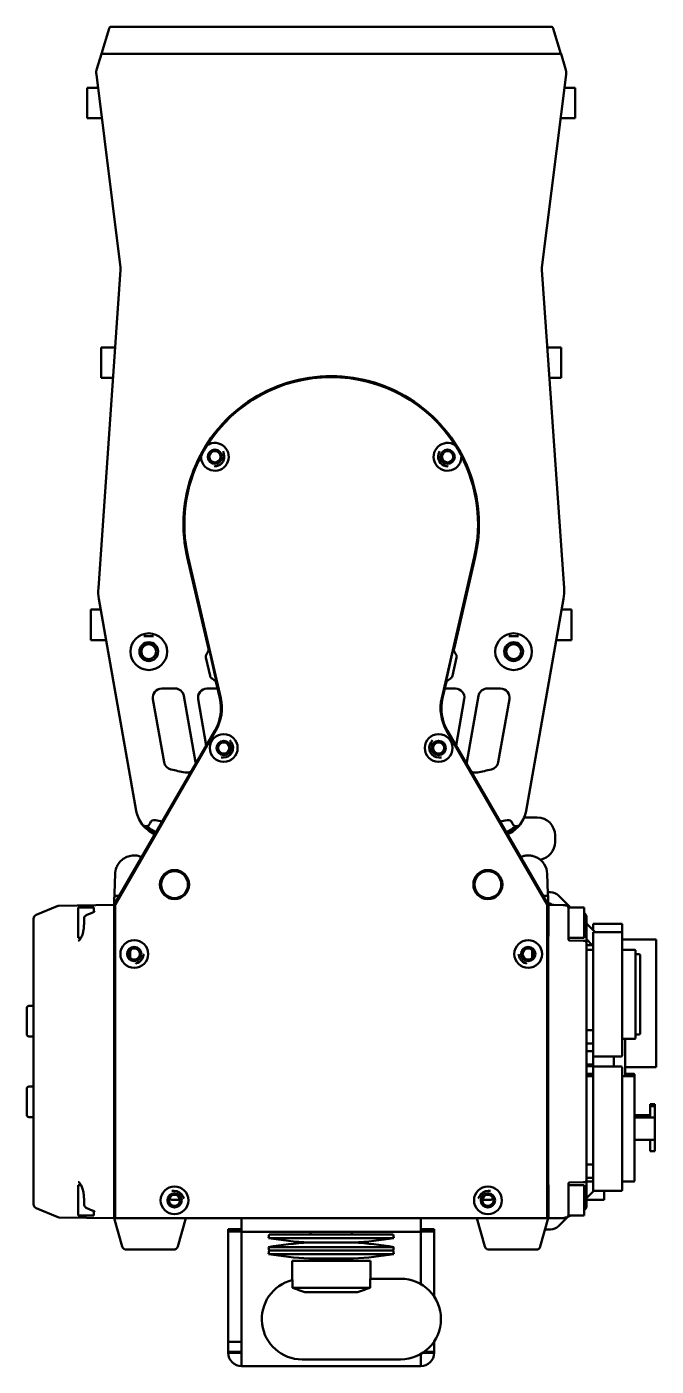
# Model space of a CAD drawing. Header units: millimetres. Extents: x 100 to 5488, y 100 to 4218.
# Drawn here: x 3175.7 to 3316.3, y 2057.7 to 2356.7 of the extents above; entities that cross this region are included whole.
import ezdxf

# ---------------------------------------------------------------- set-up
doc = ezdxf.new("R2010")
doc.units = ezdxf.units.MM
doc.header["$LTSCALE"] = 20
doc.layers.add('Visible (ANSI)', color=7, linetype='Continuous', lineweight=50)

msp = doc.modelspace()

# ---------------------------------------------------------------- linework, layer by layer
at = {"layer": 'Visible (ANSI)'}
for p, q in [((3192.419, 2350.741), (3194.113, 2356.384)), ((3192.423, 2350.741), (3194.113, 2356.384)), ((3194.592, 2356.741), (3194.591, 2356.741)), ((3194.592, 2356.741), (3194.591, 2356.741)), ((3194.592, 2356.741), (3194.593, 2356.741)), ((3194.595, 2356.741), (3194.595, 2356.741)), ((3194.601, 2356.741), (3194.595, 2356.741)), ((3194.599, 2356.741), (3194.604, 2356.741)), ((3194.604, 2356.741), (3194.607, 2356.741)), ((3194.613, 2356.741), (3194.607, 2356.741)), ((3195.127, 2356.741), (3292.312, 2356.741)), ((3292.832, 2356.741), (3292.826, 2356.741)), ((3292.832, 2356.741), (3292.835, 2356.741)), ((3292.835, 2356.741), (3292.84, 2356.741)), ((3292.844, 2356.741), (3292.838, 2356.741)), ((3292.844, 2356.741), (3292.845, 2356.741)), ((3292.845, 2356.741), (3292.847, 2356.741)), ((3292.847, 2356.741), (3292.847, 2356.741)), ((3293.326, 2356.384), (3295.019, 2350.741)), ((3295.016, 2350.741), (3293.326, 2356.384)), ((3192.383, 2350.741), (3191.368, 2347.357)), ((3192.775, 2350.741), (3192.383, 2350.741)), ((3193.819, 2350.741), (3192.775, 2350.741)), ((3293.62, 2350.741), (3193.819, 2350.741)), ((3293.614, 2350.741), (3193.825, 2350.741)), ((3294.664, 2350.741), (3293.62, 2350.741)), ((3294.664, 2350.741), (3295.056, 2350.741)), ((3296.071, 2347.357), (3295.056, 2350.741)), ((3191.263, 2346.108), (3196.649, 2303.026)), ((3290.79, 2303.026), (3296.176, 2346.108)), ((3189.219, 2336.341), (3189.219, 2343.141)), ((3189.219, 2343.141), (3191.634, 2343.141)), ((3298.219, 2343.141), (3295.805, 2343.141)), ((3298.219, 2343.141), (3298.219, 2336.341)), ((3189.219, 2336.341), (3192.484, 2336.341)), ((3298.219, 2336.341), (3294.955, 2336.341)), ((3196.664, 2302.452), (3191.709, 2231.439)), ((3295.73, 2231.439), (3290.775, 2302.452)), ((3192.319, 2278.341), (3192.319, 2285.141)), ((3192.319, 2285.141), (3195.456, 2285.141)), ((3295.119, 2285.141), (3291.983, 2285.141)), ((3295.119, 2285.141), (3295.119, 2278.341)), ((3192.319, 2278.341), (3194.982, 2278.341)), ((3295.119, 2278.341), (3292.457, 2278.341)), ((3211.569, 2238.318), (3216.281, 2217.908)), ((3219.032, 2206.862), (3211.76, 2238.362)), ((3275.679, 2238.362), (3268.406, 2206.862)), ((3271.158, 2217.908), (3275.87, 2238.318)), ((3191.837, 2228.998), (3200.17, 2181.74)), ((3287.269, 2181.741), (3295.602, 2228.998)), ((3190.019, 2219.841), (3190.019, 2226.641)), ((3190.019, 2226.641), (3192.253, 2226.641)), ((3297.419, 2226.641), (3295.186, 2226.641)), ((3297.419, 2226.641), (3297.419, 2219.841)), ((3190.019, 2219.841), (3193.452, 2219.841)), ((3204.037, 2220.679), (3201.902, 2220.679)), ((3285.537, 2220.679), (3283.402, 2220.679)), ((3297.419, 2219.841), (3293.987, 2219.841)), ((3215.718, 2215.901), (3216.655, 2211.843)), ((3216.154, 2217.153), (3215.844, 2216.656)), ((3217.906, 2211.433), (3216.663, 2216.819)), ((3270.776, 2216.819), (3269.533, 2211.433)), ((3270.784, 2211.843), (3271.721, 2215.901)), ((3271.595, 2216.656), (3271.284, 2217.153)), ((3217.099, 2211.22), (3217.596, 2210.91)), ((3218.04, 2210.287), (3218.834, 2206.847)), ((3268.605, 2206.847), (3269.399, 2210.287)), ((3269.843, 2210.91), (3270.34, 2211.22)), ((3205.868, 2209.013), (3208.857, 2209.013)), ((3213.433, 2192.576), (3210.826, 2207.36)), ((3215.965, 2209.013), (3218.334, 2209.013)), ((3269.105, 2209.013), (3271.474, 2209.013)), ((3276.613, 2207.36), (3274.006, 2192.576)), ((3278.582, 2209.013), (3281.571, 2209.013)), ((3203.898, 2206.665), (3206.389, 2192.539)), ((3213.995, 2206.665), (3215.827, 2196.277)), ((3271.612, 2196.277), (3273.444, 2206.665)), ((3281.05, 2192.539), (3283.541, 2206.665)), ((3217.741, 2199.579), (3195.25, 2160.786)), ((3195.51, 2160.81), (3217.945, 2199.607)), ((3269.493, 2199.607), (3291.929, 2160.81)), ((3292.189, 2160.786), (3269.698, 2199.579)), ((3286.719, 2179.941), (3286.719, 2179.994)), ((3286.829, 2180.241), (3289.719, 2180.241)), ((3287.269, 2181.741), (3287.269, 2181.74)), ((3203.267, 2178.954), (3203.273, 2178.969)), ((3284.166, 2178.969), (3284.172, 2178.953)), ((3293.719, 2176.241), (3293.719, 2174.741)), ((3195.46, 2167.639), (3195.306, 2163.223)), ((3292.133, 2163.223), (3291.979, 2167.639)), ((3195.272, 2162.258), (3195.219, 2160.741)), ((3195.772, 2162.741), (3195.772, 2162.741)), ((3291.667, 2162.741), (3291.667, 2162.741)), ((3292.122, 2163.525), (3292.719, 2163.525)), ((3292.219, 2160.741), (3292.166, 2162.258)), ((3294.487, 2162.793), (3297.086, 2160.194)), ((3182.519, 2160.449), (3177.835, 2158.497)), ((3195.219, 2160.741), (3182.886, 2160.525)), ((3187.219, 2153.341), (3187.219, 2160.141)), ((3187.219, 2160.141), (3190.719, 2160.141)), ((3190.35, 2158.962), (3189.167, 2158.502)), ((3190.719, 2160.141), (3190.719, 2159.125)), ((3190.719, 2159.116), (3190.719, 2159.116)), ((3195.214, 2160.688), (3195.214, 2153.751)), ((3195.219, 2160.731), (3195.219, 2160.741)), ((3195.227, 2160.741), (3195.219, 2160.741)), ((3195.438, 2091.159), (3195.438, 2160.628)), ((3195.465, 2160.729), (3195.494, 2160.78)), ((3195.469, 2091.041), (3195.469, 2160.66)), ((3291.945, 2160.78), (3291.974, 2160.729)), ((3291.969, 2160.66), (3291.969, 2091.041)), ((3292.001, 2160.628), (3292.001, 2091.159)), ((3292.21, 2161.025), (3292.719, 2161.025)), ((3292.219, 2160.741), (3292.212, 2160.741)), ((3292.219, 2160.731), (3292.219, 2160.741)), ((3292.219, 2160.741), (3293.446, 2160.719)), ((3292.225, 2153.751), (3292.225, 2160.688)), ((3292.719, 2161.025), (3293.018, 2160.727)), ((3295.512, 2160.683), (3293.446, 2160.719)), ((3296.405, 2160.466), (3296.22, 2160.54)), ((3296.405, 2160.466), (3296.405, 2160.466)), ((3296.409, 2160.465), (3296.414, 2160.463)), ((3296.491, 2160.432), (3296.556, 2160.406)), ((3296.633, 2160.375), (3296.722, 2160.34)), ((3296.719, 2160.002), (3296.719, 2160.141)), ((3300.219, 2160.141), (3296.719, 2160.141)), ((3296.719, 2159.58), (3296.719, 2160.002)), ((3296.719, 2159.58), (3296.719, 2152.937)), ((3297.219, 2160.141), (3297.093, 2160.191)), ((3300.219, 2160.141), (3300.219, 2153.341)), ((3177.219, 2093.907), (3177.219, 2157.574)), ((3177.835, 2158.497), (3177.835, 2158.497)), ((3188.518, 2157.574), (3188.518, 2156.741)), ((3300.719, 2158.064), (3300.719, 2156.741)), ((3300.719, 2152.18), (3300.719, 2156.741)), ((3300.719, 2156.561), (3302.689, 2154.591)), ((3302.219, 2156.491), (3308.719, 2156.491)), ((3302.219, 2155.061), (3302.219, 2156.491)), ((3308.719, 2156.491), (3308.719, 2154.391)), ((3187.219, 2153.341), (3187.848, 2153.341)), ((3195.214, 2153.751), (3195.223, 2153.734)), ((3195.219, 2098.241), (3195.219, 2153.741)), ((3195.223, 2098.248), (3195.223, 2153.734)), ((3292.225, 2153.751), (3292.216, 2153.734)), ((3292.216, 2153.734), (3292.216, 2098.248)), ((3292.219, 2098.241), (3292.219, 2153.741)), ((3300.219, 2153.341), (3296.719, 2153.341)), ((3300.719, 2153.025), (3302.004, 2151.741)), ((3302.219, 2154.591), (3308.519, 2154.591)), ((3302.219, 2151.591), (3302.219, 2154.591)), ((3308.719, 2154.391), (3308.719, 2151.591)), ((3316.319, 2152.991), (3308.719, 2152.991)), ((3316.319, 2152.991), (3316.319, 2124.491)), ((3198.807, 2148.887), (3198.807, 2150.154)), ((3288.632, 2150.154), (3288.632, 2148.887)), ((3292.219, 2150.691), (3292.216, 2150.691)), ((3300.019, 2152.683), (3296.916, 2152.737)), ((3300.019, 2152.683), (3300.019, 2152.683)), ((3301.004, 2152.741), (3300.719, 2152.741)), ((3300.719, 2152.18), (3300.719, 2099.302)), ((3302.219, 2151.741), (3300.719, 2151.741)), ((3302.219, 2150.691), (3300.719, 2150.691)), ((3302.219, 2129.891), (3302.219, 2151.591)), ((3308.719, 2151.591), (3308.719, 2129.891)), ((3308.719, 2150.691), (3311.519, 2150.691)), ((3311.719, 2130.991), (3311.719, 2150.491)), ((3311.719, 2149.691), (3312.419, 2149.691)), ((3312.719, 2149.391), (3312.719, 2132.091)), ((3176.202, 2138.153), (3177.219, 2138.188)), ((3175.719, 2131.828), (3175.719, 2137.653)), ((3292.216, 2134.845), (3292.219, 2134.845)), ((3302.219, 2132.741), (3300.719, 2132.741)), ((3176.202, 2131.329), (3177.219, 2131.293)), ((3302.219, 2129.741), (3300.719, 2129.741)), ((3302.219, 2126.891), (3302.219, 2129.891)), ((3308.719, 2130.791), (3311.519, 2130.791)), ((3308.719, 2129.891), (3308.719, 2127.091)), ((3309.362, 2130.791), (3309.362, 2122.491)), ((3311.719, 2131.791), (3312.419, 2131.791)), ((3292.216, 2127.636), (3292.219, 2127.636)), ((3292.216, 2126.715), (3292.219, 2126.715)), ((3302.219, 2128.041), (3300.719, 2128.041)), ((3308.519, 2126.891), (3302.219, 2126.891)), ((3302.219, 2126.891), (3302.219, 2124.991)), ((3306.862, 2126.891), (3306.862, 2124.641)), ((3292.219, 2124.741), (3292.216, 2124.741)), ((3292.216, 2123.845), (3292.219, 2123.845)), ((3302.219, 2125.041), (3300.719, 2125.041)), ((3302.219, 2124.741), (3300.719, 2124.741)), ((3302.219, 2124.641), (3302.219, 2124.991)), ((3302.219, 2121.641), (3302.219, 2124.641)), ((3302.219, 2124.641), (3308.489, 2124.641)), ((3308.689, 2124.441), (3308.689, 2121.641)), ((3316.319, 2124.491), (3309.362, 2124.491)), ((3176.202, 2120.153), (3177.219, 2120.188)), ((3292.216, 2122.491), (3292.219, 2122.491)), ((3300.719, 2122.991), (3302.219, 2122.991)), ((3300.719, 2122.491), (3302.219, 2122.491)), ((3302.219, 2121.641), (3302.219, 2099.841)), ((3308.689, 2122.491), (3311.289, 2122.491)), ((3308.689, 2121.641), (3308.689, 2099.841)), ((3309.362, 2122.991), (3311.289, 2122.991)), ((3311.489, 2122.791), (3311.489, 2122.291)), ((3311.489, 2122.291), (3311.489, 2099.191)), ((3175.719, 2113.828), (3175.719, 2119.653)), ((3314.989, 2115.741), (3314.989, 2116.241)), ((3314.989, 2116.241), (3315.989, 2116.241)), ((3314.989, 2113.741), (3314.989, 2115.741)), ((3314.989, 2115.741), (3315.989, 2115.741)), ((3315.989, 2116.241), (3315.989, 2115.741)), ((3315.989, 2115.741), (3315.989, 2113.741)), ((3176.202, 2113.329), (3177.219, 2113.293)), ((3314.989, 2113.741), (3311.489, 2113.741)), ((3314.989, 2113.241), (3311.489, 2113.241)), ((3314.989, 2113.241), (3314.989, 2113.741)), ((3314.989, 2113.241), (3315.989, 2113.241)), ((3315.989, 2113.241), (3315.989, 2113.741)), ((3315.989, 2113.241), (3315.989, 2108.241)), ((3314.989, 2108.241), (3311.489, 2108.241)), ((3315.989, 2108.241), (3314.989, 2108.241)), ((3314.989, 2107.741), (3314.989, 2108.241)), ((3315.989, 2107.741), (3315.989, 2108.241)), ((3314.989, 2105.741), (3314.989, 2107.741)), ((3315.989, 2105.741), (3314.989, 2105.741)), ((3315.989, 2107.741), (3315.989, 2105.741)), ((3292.216, 2104.845), (3292.219, 2104.845)), ((3302.219, 2102.741), (3300.719, 2102.741)), ((3302.219, 2099.741), (3300.719, 2099.741)), ((3300.719, 2094.741), (3300.719, 2099.302)), ((3302.219, 2096.841), (3302.219, 2099.841)), ((3308.689, 2099.841), (3308.689, 2097.041)), ((3187.219, 2091.341), (3187.219, 2098.141)), ((3187.219, 2098.141), (3187.848, 2098.141)), ((3195.214, 2098.23), (3195.223, 2098.248)), ((3195.214, 2098.23), (3195.214, 2090.935)), ((3292.225, 2098.23), (3292.216, 2098.248)), ((3292.225, 2090.935), (3292.225, 2098.23)), ((3296.719, 2098.544), (3296.719, 2091.902)), ((3300.219, 2098.141), (3296.719, 2098.141)), ((3296.916, 2098.744), (3300.019, 2098.798)), ((3300.219, 2098.141), (3300.219, 2091.341)), ((3300.228, 2098.802), (3300.228, 2098.802)), ((3300.611, 2098.991), (3300.611, 2098.991)), ((3300.719, 2098.991), (3302.219, 2098.991)), ((3300.969, 2098.991), (3300.719, 2098.741)), ((3302.355, 2096.841), (3300.719, 2095.205)), ((3308.489, 2096.841), (3302.219, 2096.841)), ((3304.719, 2096.841), (3304.719, 2094.841)), ((3308.689, 2098.991), (3311.289, 2098.991)), ((3188.518, 2094.741), (3188.518, 2093.907)), ((3209.966, 2094.828), (3208.307, 2094.828)), ((3279.132, 2094.828), (3277.473, 2094.828)), ((3304.719, 2094.841), (3300.719, 2094.841)), ((3300.719, 2094.741), (3300.719, 2093.418)), ((3177.835, 2092.984), (3182.519, 2091.033)), ((3182.886, 2090.956), (3195.219, 2090.741)), ((3187.219, 2091.341), (3190.719, 2091.341)), ((3189.167, 2092.98), (3190.35, 2092.519)), ((3190.719, 2092.357), (3190.719, 2091.341)), ((3190.837, 2092.293), (3190.837, 2092.293)), ((3195.219, 2090.812), (3195.219, 2090.89)), ((3195.219, 2090.741), (3195.219, 2090.812)), ((3195.219, 2090.741), (3195.369, 2090.741)), ((3197.012, 2084.466), (3195.219, 2090.741)), ((3195.414, 2090.735), (3203.709, 2090.735)), ((3291.669, 2090.741), (3195.769, 2090.741)), ((3203.709, 2090.735), (3203.719, 2090.741)), ((3209.427, 2084.466), (3211.219, 2090.741)), ((3223.719, 2087.741), (3223.719, 2090.741)), ((3263.719, 2090.741), (3263.719, 2087.741)), ((3278.012, 2084.466), (3276.219, 2090.741)), ((3283.73, 2090.735), (3283.719, 2090.741)), ((3283.73, 2090.735), (3292.025, 2090.735)), ((3290.427, 2084.466), (3292.219, 2090.741)), ((3292.07, 2090.741), (3292.219, 2090.741)), ((3292.219, 2090.741), (3292.219, 2090.89)), ((3292.219, 2090.741), (3293.446, 2090.762)), ((3292.219, 2090.741), (3292.719, 2090.741)), ((3292.728, 2090.75), (3292.719, 2090.741)), ((3293.446, 2090.762), (3295.512, 2090.798)), ((3296.612, 2091.098), (3294.487, 2088.973)), ((3296.22, 2090.941), (3296.405, 2091.015)), ((3296.405, 2091.015), (3296.405, 2091.015)), ((3296.405, 2091.015), (3296.405, 2091.015)), ((3296.416, 2091.019), (3296.445, 2091.031)), ((3296.491, 2091.049), (3296.552, 2091.074)), ((3296.632, 2091.106), (3296.727, 2091.144)), ((3296.719, 2091.479), (3296.719, 2091.902)), ((3296.719, 2091.341), (3296.719, 2091.479)), ((3300.219, 2091.341), (3296.719, 2091.341)), ((3297.093, 2091.29), (3297.219, 2091.341)), ((3220.719, 2088.296), (3220.719, 2087.81)), ((3223.719, 2088.296), (3220.719, 2088.296)), ((3223.719, 2087.81), (3220.719, 2087.81)), ((3220.719, 2087.81), (3220.719, 2063.189)), ((3223.719, 2060.2), (3223.719, 2087.741)), ((3228.719, 2087.741), (3223.719, 2087.741)), ((3258.719, 2087.741), (3228.719, 2087.741)), ((3239.119, 2087.109), (3239.119, 2087.741)), ((3248.319, 2087.109), (3248.319, 2087.741)), ((3263.719, 2087.741), (3258.719, 2087.741)), ((3263.719, 2088.296), (3266.719, 2088.296)), ((3263.719, 2087.81), (3266.719, 2087.81)), ((3263.719, 2087.741), (3263.719, 2076.035)), ((3266.719, 2087.81), (3266.719, 2088.296)), ((3266.719, 2073.216), (3266.719, 2087.81)), ((3291.505, 2088.241), (3292.719, 2088.241)), ((3229.849, 2087.109), (3229.719, 2086.319)), ((3229.719, 2086.319), (3257.719, 2086.319)), ((3257.719, 2084.319), (3229.719, 2084.319)), ((3229.849, 2083.53), (3229.719, 2084.319)), ((3229.849, 2087.109), (3257.589, 2087.109)), ((3238.719, 2085.319), (3248.719, 2085.319)), ((3248.719, 2085.319), (3238.719, 2085.319)), ((3257.589, 2087.109), (3257.719, 2086.319)), ((3257.589, 2083.53), (3257.719, 2084.319)), ((3208.465, 2083.741), (3197.974, 2083.741)), ((3229.849, 2083.53), (3229.719, 2082.741)), ((3229.719, 2082.741), (3257.719, 2082.741)), ((3229.849, 2083.53), (3257.589, 2083.53)), ((3229.849, 2083.53), (3257.589, 2083.53)), ((3234.969, 2081.241), (3252.469, 2081.241)), ((3234.969, 2076.955), (3234.969, 2081.241)), ((3248.719, 2081.741), (3238.719, 2081.741)), ((3239.119, 2081.241), (3239.119, 2081.741)), ((3248.319, 2081.241), (3248.319, 2081.741)), ((3252.469, 2077.241), (3252.469, 2081.241)), ((3257.589, 2083.53), (3257.719, 2082.741)), ((3289.465, 2083.741), (3278.974, 2083.741)), ((3235.039, 2075.241), (3235.039, 2076.973)), ((3235.039, 2075.241), (3252.4, 2075.241)), ((3252.4, 2075.241), (3252.4, 2077.241)), ((3259.219, 2077.241), (3252.4, 2077.241)), ((3237.821, 2074.241), (3249.618, 2074.241)), ((3266.719, 2063.189), (3266.719, 2063.266)), ((3223.719, 2063.189), (3220.719, 2063.189)), ((3220.719, 2063.189), (3220.719, 2060.918)), ((3223.719, 2060.918), (3220.719, 2060.918)), ((3220.719, 2060.721), (3220.719, 2060.918)), ((3220.719, 2060.721), (3223.719, 2060.721)), ((3263.719, 2060.446), (3263.719, 2060.2)), ((3266.719, 2060.721), (3264.165, 2060.721)), ((3264.452, 2060.918), (3266.719, 2060.918)), ((3266.668, 2063.189), (3266.719, 2063.189)), ((3266.719, 2060.918), (3266.719, 2063.189)), ((3266.719, 2060.918), (3266.719, 2060.721)), ((3223.719, 2057.721), (3223.719, 2060.2)), ((3263.719, 2057.721), (3223.719, 2057.721)), ((3237.219, 2059.241), (3259.219, 2059.241)), ((3263.719, 2060.2), (3263.719, 2057.721))]:
    msp.add_line(p, q, dxfattribs=at)
for centre, radius in [((3217.739, 2260.741), 1.6), ((3217.739, 2260.741), 1.25), ((3269.7, 2260.741), 1.6), ((3269.7, 2260.741), 1.25), ((3202.969, 2217.241), 4.1), ((3202.969, 2217.241), 2.1), ((3202.969, 2217.241), 1.65), ((3284.469, 2217.241), 4.1), ((3284.469, 2217.241), 2.1), ((3284.469, 2217.241), 1.65), ((3219.719, 2195.741), 3.1), ((3267.719, 2195.741), 3.1), ((3219.719, 2195.741), 1.6), ((3219.719, 2195.741), 1.25), ((3267.719, 2195.741), 1.6), ((3267.719, 2195.741), 1.25), ((3208.719, 2165.241), 3.25), ((3208.719, 2165.241), 3), ((3278.719, 2165.241), 3.25), ((3278.719, 2165.241), 3), ((3199.719, 2149.741), 3.1), ((3199.719, 2149.741), 1.6), ((3199.719, 2149.741), 1.25), ((3287.719, 2149.741), 3.1), ((3287.719, 2149.741), 1.6), ((3287.719, 2149.741), 1.25), ((3208.719, 2094.741), 3.1), ((3208.719, 2094.741), 1.6), ((3278.719, 2094.741), 3.1), ((3278.719, 2094.741), 1.6), ((3208.719, 2094.741), 1.25), ((3278.719, 2094.741), 1.25)]:
    msp.add_circle(centre, radius, dxfattribs=at)
for centre, radius, start, end in [((3194.591, 2356.241), 0.5, 90, 163.30076), ((3292.847, 2356.241), 0.5, 16.69924, 90), ((3194.275, 2346.485), 3.035, 163.30076, 187.12502), ((3293.164, 2346.485), 3.035, 352.87498, 16.69924), ((3193.706, 2302.658), 2.965, 356.00825, 7.12502), ((3293.733, 2302.658), 2.965, 172.87498, 183.99175), ((3243.719, 2245.741), 33, 346.16659, 193.83341), ((3243.719, 2245.741), 32.997, 347, 193), ((3243.719, 2245.741), 32.8, 32.43021, 147.56978), ((3217.739, 2260.741), 3.1, 176.65782, 123.34311), ((3269.7, 2260.741), 3.1, 56.65683, 3.34346), ((3243.719, 2245.741), 32.8, 152.43031, 193), ((3217.739, 2260.741), 2.1, 280.81346, 19.18654), ((3225.293, 2263.37), 5.899, 193.71823, 199.18996), ((3269.7, 2260.741), 2.1, 160.81346, 259.18654), ((3262.146, 2263.37), 5.898, 340.80909, 346.28085), ((3243.719, 2245.741), 32.8, 347, 27.56982), ((3219.239, 2252.884), 5.898, 100.80909, 106.28088), ((3268.2, 2252.884), 5.899, 73.71823, 79.18996), ((3201.719, 2230.741), 10.035, 176.00825, 190), ((3285.719, 2230.741), 10.035, 350, 3.99175), ((3205.868, 2207.013), 2, 90, 190), ((3208.857, 2207.013), 2, 10, 90), ((3215.965, 2207.013), 2, 90, 190), ((3209.087, 2204.596), 10.003, 329.89537, 13), ((3209.289, 2204.613), 10, 329.95952, 13), ((3278.15, 2204.613), 10, 167, 210.04048), ((3278.352, 2204.596), 10.003, 167, 210.10463), ((3271.474, 2207.013), 2, 350, 90), ((3278.582, 2207.013), 2, 90, 170), ((3281.571, 2207.013), 2, 350, 90), ((3219.719, 2195.741), 2.1, 268.74164, 36.95056), ((3226.112, 2200.549), 5.899, 211.4815, 216.95313), ((3267.719, 2195.741), 2.1, 143.04944, 271.25836), ((3261.327, 2200.549), 5.899, 323.04701, 328.51867), ((3208.359, 2192.887), 2, 190, 257.47352), ((3211.464, 2192.229), 2, 359.18844, 10), ((3219.543, 2187.744), 5.898, 88.7375, 94.20932), ((3267.895, 2187.744), 5.899, 85.78982, 91.26158), ((3275.975, 2192.229), 2, 170, 180.81156), ((3279.08, 2192.887), 2, 282.52648, 350), ((3243.719, 2352.041), 165.035, 257.47352, 258.58892), ((3211.464, 2192.229), 2, 258.58892, 300.60229), ((3275.975, 2192.229), 2, 239.39771, 281.41108), ((3243.719, 2352.041), 165.035, 281.41108, 282.52648), ((3207.098, 2182.961), 7.035, 190, 217.65944), ((3280.341, 2182.961), 7.035, 322.3443, 350.01233), ((3286.519, 2179.941), 0.2, 295.42145, 0), ((3289.719, 2176.241), 4, 0, 90), ((3207.098, 2182.961), 7.035, 217.65944, 247.02088), ((3207.166, 2182.929), 7, 219.40944, 219.41085), ((3207.166, 2182.929), 7, 220.23673, 246.44036), ((3207.228, 2183.132), 6.699, 219.16128, 219.16162), ((3207.229, 2183.133), 7, 223.41365, 223.41417), ((3207.229, 2183.133), 7, 223.83967, 246.83335), ((3207.23, 2183.134), 6.701, 225.78837, 225.78856), ((3207.229, 2183.133), 6.7, 226.05646, 247.14564), ((3204.219, 2178.648), 1, 77.16665, 160.8394), ((3243.719, 2352.041), 176.835, 257.16665, 257.67509), ((3243.719, 2352.041), 176.835, 282.32491, 282.83335), ((3280.21, 2183.133), 6.7, 292.85436, 313.94355), ((3280.21, 2183.133), 7, 293.16665, 316.16033), ((3280.315, 2183.168), 7, 292.26959, 315.94598), ((3283.219, 2178.648), 1, 19.16056, 102.83335), ((3280.341, 2182.961), 7.035, 292.97912, 322.3443), ((3280.208, 2183.135), 6.703, 314.21143, 314.21163), ((3280.21, 2183.133), 7, 316.58582, 316.58635), ((3280.315, 2183.168), 7, 316.44096, 316.44163), ((3280.209, 2183.133), 6.701, 320.83839, 320.83873), ((3289.719, 2174.741), 4, 279.78759, 0), ((3287.731, 2167.491), 4.25, 2, 63.14463), ((3292.719, 2161.025), 2.5, 45, 90), ((3182.903, 2159.526), 1, 91, 112.61986), ((3195.638, 2160.628), 0.2, 149.8952, 180.00017), ((3195.769, 2160.66), 0.3, 149.95952, 179.98655), ((3291.669, 2160.66), 0.3, 0, 30.02704), ((3291.801, 2160.628), 0.2, 359.99983, 30.1048), ((3296.219, 2160.002), 0.5, 0, 68.19859), ((3178.219, 2157.574), 1, 112.61986, 180), ((3308.519, 2154.391), 0.2, 0, 90), ((3296.919, 2152.937), 0.2, 180.00075, 268.99959), ((3311.519, 2150.491), 0.2, 0, 90), ((3202.718, 2142.326), 5.898, 112.01515, 117.48669), ((3199.719, 2149.741), 2.1, 292.02023, 345.08456), ((3207.449, 2147.682), 5.899, 159.61409, 165.0859), ((3279.99, 2147.682), 5.899, 14.91336, 20.38528), ((3287.719, 2149.741), 2.1, 194.91521, 247.97977), ((3284.721, 2142.325), 5.899, 62.5123, 67.98384), ((3312.419, 2149.391), 0.3, 0, 90), ((3176.219, 2137.653), 0.5, 92, 180), ((3312.419, 2132.091), 0.3, 270, 0), ((3176.219, 2131.828), 0.5, 180, 268), ((3311.519, 2130.991), 0.2, 270, 0), ((3308.519, 2127.091), 0.2, 270, 0), ((3308.489, 2124.441), 0.2, 0, 90), ((3176.219, 2119.653), 0.5, 92, 180), ((3311.289, 2122.791), 0.2, 0, 90), ((3311.289, 2122.291), 0.2, 0, 90), ((3176.219, 2113.828), 0.5, 180, 268), ((3311.289, 2099.191), 0.2, 270, 0), ((3208.547, 2102.738), 5.899, 265.76571, 271.23739), ((3208.719, 2094.741), 2.1, 25.94078, 91.23503), ((3278.719, 2094.741), 2.1, 88.76497, 154.05922), ((3278.892, 2102.738), 5.899, 268.76248, 274.23413), ((3296.919, 2098.544), 0.2, 91.00037, 179.99843), ((3308.489, 2097.041), 0.2, 270, 0), ((3178.219, 2093.907), 1, 180, 247.37871), ((3215.912, 2098.239), 5.898, 205.93626, 211.40801), ((3271.527, 2098.239), 5.899, 328.59107, 334.06278), ((3182.903, 2091.956), 1, 247.38014, 269), ((3195.769, 2091.041), 0.3, 180, 270), ((3291.669, 2091.041), 0.3, 270, 0), ((3296.219, 2091.479), 0.5, 291.8014, 0), ((3292.719, 2090.741), 2.5, 270, 315), ((3197.974, 2084.741), 1, 195.9454, 270), ((3208.465, 2084.741), 1, 270, 344.0546), ((3243.719, 2171.319), 86.145, 260.64702, 266.6726), ((3243.719, 1999.319), 86.145, 93.3274, 99.35298), ((3243.719, 2171.319), 86.145, 273.3274, 279.35298), ((3243.719, 1999.319), 86.145, 80.64702, 86.6726), ((3278.974, 2084.741), 1, 195.9454, 270), ((3289.465, 2084.741), 1, 270, 344.0546), ((3243.719, 2167.741), 86.145, 260.64702, 266.6726), ((3243.719, 2167.741), 86.145, 273.3274, 279.35298), ((3237.219, 2068.241), 9, 104.02155, 270), ((3259.219, 2068.241), 9, 270, 90), ((3223.719, 2060.721), 3, 180, 270), ((3263.719, 2060.721), 3, 270, 0)]:
    msp.add_arc(centre, radius, start, end, dxfattribs=at)
for centre, major_axis, ratio, start_param, end_param in [((3216.692, 2216.126), (-0.848, 0.53), 0.9996955, 0, 0.7852459), ((3215.306, 2217.683), (0.848, -0.53), 0.9996955, 0, 0.7852459), ((3272.133, 2217.683), (-0.848, -0.53), 0.9996955, 5.4979394, 6.2831853), ((3270.747, 2216.126), (0.848, 0.53), 0.9996955, 5.4979394, 6.2831853), ((3217.629, 2212.068), (-0.53, -0.848), 0.9996955, 5.4979394, 6.2831853), ((3217.066, 2210.061), (0.53, 0.848), 0.9996955, 5.4979394, 6.2831853), ((3270.373, 2210.061), (-0.53, 0.848), 0.9996955, 0, 0.7852459), ((3269.81, 2212.068), (0.53, -0.848), 0.9996955, 0, 0.7852459), ((3202.32, 2179.275), (0.318, 0.948), 0.9997793, 2.5522674, 4.7090382), ((3285.119, 2179.275), (0.318, -0.948), 0.9997793, 4.7160998, 6.8732805), ((3195.414, 2160.688), (0.197, -0.037), 0.9996786, 3.1152282, 3.3262213), ((3310.151, 2160.69), (-114.971, -0.063), 0.034884, 6.2529201, 6.2572734), ((3195.423, 2160.686), (0.189, -0.067), 0.9996785, 2.9567991, 3.1684896), ((3292.016, 2160.686), (-0.189, -0.067), 0.9996785, 3.1146951, 3.3263856), ((3177.288, 2160.69), (114.971, -0.063), 0.034884, 0.0259119, 0.0302652), ((3292.025, 2160.688), (-0.197, -0.037), 0.9996786, 2.9569637, 3.1679568), ((3295.477, 2158.679), (-0.314, -1.98), 0.9988606, 3.1999257, 3.2811955), ((3295.477, 2158.679), (-0.314, -1.98), 0.9988606, 3.0856612, 3.1393532), ((3295.477, 2158.679), (-0.314, -1.98), 0.9988606, 2.968833, 3.0397146), ((3295.849, 2159.612), (0.371, 0.929), 0.5526971, 6.2831713, 6.2831846), ((3199.807, 2150.153), (-0.707, 0.707), 0.9996955, 0.104046, 0.7852494), ((3287.632, 2150.153), (0.707, 0.707), 0.9996955, 5.4979351, 6.1791393), ((3299.728, 2152.688), (0.5, -0.009), 0.0000247, 0.2510981, 0.9414888), ((3300.01, 2099.298), (0.009, -0.5), 0.5811468, 6.2831175, 6.2831858), ((3208.307, 2095.828), (-0.707, -0.707), 0.9996955, 6.2071677, 7.0684355), ((3279.132, 2095.828), (0.707, -0.707), 0.9996955, 5.4979351, 6.359203), ((3195.414, 2090.936), (-0.141, -0.141), 0.9996955, 5.4979394, 7.0684312), ((3195.638, 2091.159), (-0.141, -0.141), 0.9996955, 5.4979394, 6.0696701), ((3291.801, 2091.159), (0.141, -0.141), 0.9996955, 0.2135152, 0.7852459), ((3292.025, 2090.936), (0.141, -0.141), 0.9996955, 5.4979394, 7.0684312), ((3295.478, 2092.797), (1.926, 0.539), 0.9997421, 4.4569446, 4.5285174), ((3295.478, 2092.797), (1.926, 0.539), 0.9997421, 4.5753168, 4.7447046)]:
    msp.add_ellipse(centre, major_axis=major_axis, ratio=ratio, start_param=start_param, end_param=end_param, dxfattribs=at)
for points, knots in [([(3194.277, 2356.625), (3194.278, 2356.625), (3194.299, 2356.646), (3194.383, 2356.693), (3194.419, 2356.71), (3194.503, 2356.733), (3194.545, 2356.741), (3194.599, 2356.741)], [0.40395392, 0.40395392, 0.40395392, 0.40395392, 0.48753282, 0.48753282, 0.52933619, 0.52933619, 0.56099006, 0.56099006, 0.56099006, 0.56099006]), ([(3194.595, 2356.741), (3194.541, 2356.741), (3194.5, 2356.733), (3194.416, 2356.71), (3194.381, 2356.693), (3194.298, 2356.646), (3194.277, 2356.625), (3194.277, 2356.625), (3194.277, 2356.625), (3194.277, 2356.625)], [0.24705167, 0.24705167, 0.24705167, 0.24705167, 0.27851601, 0.27851601, 0.32031937, 0.32031937, 0.4039261, 0.4039261, 0.40395392, 0.40395392, 0.40395392, 0.40395392]), ([(3194.607, 2356.741), (3194.543, 2356.74), (3194.491, 2356.728), (3194.329, 2356.675), (3194.283, 2356.619), (3194.283, 2356.619), (3194.283, 2356.619), (3194.283, 2356.619)], [-0.74283482, -0.74283482, -0.74283482, -0.74283482, -0.70758883, -0.70758883, -0.58813314, -0.58813314, -0.58807697, -0.58807697, -0.58807697, -0.58807697]), ([(3194.283, 2356.619), (3194.284, 2356.619), (3194.331, 2356.675), (3194.493, 2356.728), (3194.545, 2356.74), (3194.608, 2356.741)], [-0.58807697, -0.58807697, -0.58807697, -0.58807697, -0.46867744, -0.46867744, -0.43386827, -0.43386827, -0.43386827, -0.43386827]), ([(3195.127, 2356.741), (3195.098, 2356.741), (3195.07, 2356.741), (3195.043, 2356.741), (3195.003, 2356.741), (3194.965, 2356.741), (3194.928, 2356.741), (3194.913, 2356.741), (3194.899, 2356.741), (3194.884, 2356.741), (3194.839, 2356.741), (3194.798, 2356.741), (3194.763, 2356.741), (3194.759, 2356.741), (3194.755, 2356.741), (3194.751, 2356.741), (3194.713, 2356.741), (3194.682, 2356.741), (3194.659, 2356.741), (3194.657, 2356.741), (3194.655, 2356.741), (3194.653, 2356.741), (3194.634, 2356.741), (3194.622, 2356.741), (3194.617, 2356.741), (3194.615, 2356.741), (3194.615, 2356.741), (3194.615, 2356.741)], [0, 0, 0, 0, 0.10101384, 0.10101384, 0.10101384, 0.25, 0.25, 0.25, 0.31153856, 0.31153856, 0.31153856, 0.5, 0.5, 0.5, 0.52016103, 0.52016103, 0.52016103, 0.73046206, 0.73046206, 0.73046206, 0.75, 0.75, 0.75, 0.94254521, 0.94254521, 0.94254521, 0.99872473, 0.99872473, 0.99872473, 0.99872473]), ([(3292.824, 2356.741), (3292.824, 2356.741), (3292.822, 2356.741), (3292.818, 2356.741), (3292.811, 2356.741), (3292.8, 2356.741), (3292.785, 2356.741), (3292.779, 2356.741), (3292.772, 2356.741), (3292.764, 2356.741), (3292.741, 2356.741), (3292.711, 2356.741), (3292.677, 2356.741), (3292.672, 2356.741), (3292.667, 2356.741), (3292.662, 2356.741), (3292.622, 2356.741), (3292.574, 2356.741), (3292.523, 2356.741), (3292.519, 2356.741), (3292.516, 2356.741), (3292.512, 2356.741), (3292.464, 2356.741), (3292.414, 2356.741), (3292.361, 2356.741), (3292.345, 2356.741), (3292.329, 2356.741), (3292.312, 2356.741)], [0.00126813, 0.00126813, 0.00126813, 0.00126813, 0.10097162, 0.10097162, 0.10097162, 0.25, 0.25, 0.25, 0.31438718, 0.31438718, 0.31438718, 0.5, 0.5, 0.5, 0.5248581, 0.5248581, 0.5248581, 0.73465201, 0.73465201, 0.73465201, 0.75, 0.75, 0.75, 0.94317218, 0.94317218, 0.94317218, 1, 1, 1, 1]), ([(3292.832, 2356.741), (3292.886, 2356.741), (3292.928, 2356.732), (3293.013, 2356.707), (3293.05, 2356.69), (3293.134, 2356.641), (3293.155, 2356.619), (3293.156, 2356.619), (3293.135, 2356.641), (3293.052, 2356.69), (3293.016, 2356.707), (3292.931, 2356.732), (3292.888, 2356.741), (3292.832, 2356.741)], [0.24936323, 0.24936323, 0.24936323, 0.24936323, 0.28120832, 0.28120832, 0.32341099, 0.32341099, 0.40781633, 0.40781633, 0.49222168, 0.49222168, 0.53442435, 0.53442435, 0.56699802, 0.56699802, 0.56699802, 0.56699802]), ([(3292.844, 2356.741), (3292.898, 2356.741), (3292.939, 2356.733), (3293.022, 2356.71), (3293.058, 2356.693), (3293.141, 2356.646), (3293.162, 2356.625), (3293.161, 2356.625), (3293.14, 2356.646), (3293.056, 2356.693), (3293.02, 2356.71), (3292.936, 2356.733), (3292.894, 2356.741), (3292.841, 2356.741)], [-0.5608719, -0.5608719, -0.5608719, -0.5608719, -0.52932972, -0.52932972, -0.48752687, -0.48752687, -0.40392117, -0.40392117, -0.32031547, -0.32031547, -0.27851262, -0.27851262, -0.24685997, -0.24685997, -0.24685997, -0.24685997]), ([(3214.644, 2260.921), (3214.848, 2261.311), (3215.082, 2261.741), (3215.563, 2262.571), (3215.807, 2262.972), (3216.035, 2263.33)], [-1.91898718, -1.91898718, -1.91898718, -1.91898718, -1.77973988, -1.77973988, -1.64579305, -1.64579305, -1.64579305, -1.64579305]), ([(3271.404, 2263.33), (3271.648, 2262.946), (3271.896, 2262.538), (3272.355, 2261.743), (3272.584, 2261.325), (3272.795, 2260.922)], [-1.90060924, -1.90060924, -1.90060924, -1.90060924, -1.76294705, -1.76294705, -1.62528314, -1.62528314, -1.62528314, -1.62528314]), ([(3216.663, 2216.819), (3216.652, 2216.863), (3216.642, 2216.907), (3216.632, 2216.95), (3216.612, 2217.035), (3216.593, 2217.118), (3216.574, 2217.198), (3216.556, 2217.274), (3216.539, 2217.348), (3216.522, 2217.418), (3216.512, 2217.461), (3216.502, 2217.502), (3216.492, 2217.541), (3216.477, 2217.607), (3216.462, 2217.668), (3216.448, 2217.725), (3216.44, 2217.757), (3216.432, 2217.788), (3216.425, 2217.818)], [0, 0, 0, 0, 0.1120122, 0.1120122, 0.1120122, 0.3333333, 0.3333333, 0.3333333, 0.5409431, 0.5409431, 0.5409431, 0.6666667, 0.6666667, 0.6666667, 0.878397, 0.878397, 0.878397, 1, 1, 1, 1]), ([(3271.014, 2217.818), (3271, 2217.761), (3270.985, 2217.701), (3270.969, 2217.635), (3270.962, 2217.606), (3270.955, 2217.575), (3270.947, 2217.544), (3270.927, 2217.459), (3270.905, 2217.367), (3270.881, 2217.269), (3270.877, 2217.249), (3270.872, 2217.229), (3270.867, 2217.208), (3270.839, 2217.087), (3270.808, 2216.958), (3270.776, 2216.819)], [0, 0, 0, 0, 0.2305198, 0.2305198, 0.2305198, 0.3333333, 0.3333333, 0.3333333, 0.6106862, 0.6106862, 0.6106862, 0.6666667, 0.6666667, 0.6666667, 1, 1, 1, 1]), ([(3218.13, 2210.431), (3218.118, 2210.487), (3218.105, 2210.549), (3218.09, 2210.615), (3218.084, 2210.644), (3218.077, 2210.675), (3218.07, 2210.706), (3218.052, 2210.791), (3218.031, 2210.884), (3218.009, 2210.982), (3218.004, 2211.002), (3218, 2211.022), (3217.995, 2211.043), (3217.968, 2211.164), (3217.938, 2211.294), (3217.906, 2211.433)], [0, 0, 0, 0, 0.2305914, 0.2305914, 0.2305914, 0.3333333, 0.3333333, 0.3333333, 0.610748, 0.610748, 0.610748, 0.6666667, 0.6666667, 0.6666667, 1, 1, 1, 1]), ([(3269.533, 2211.433), (3269.523, 2211.388), (3269.512, 2211.344), (3269.503, 2211.301), (3269.482, 2211.212), (3269.463, 2211.127), (3269.444, 2211.044), (3269.427, 2210.971), (3269.412, 2210.9), (3269.397, 2210.832), (3269.387, 2210.789), (3269.377, 2210.747), (3269.369, 2210.706), (3269.354, 2210.641), (3269.341, 2210.581), (3269.329, 2210.524), (3269.322, 2210.492), (3269.315, 2210.461), (3269.309, 2210.431)], [0, 0, 0, 0, 0.10808508, 0.10808508, 0.10808508, 0.33333333, 0.33333333, 0.33333333, 0.53562247, 0.53562247, 0.53562247, 0.66666667, 0.66666667, 0.66666667, 0.87780997, 0.87780997, 0.87780997, 1, 1, 1, 1]), ([(3203.275, 2178.976), (3203.274, 2178.975), (3203.274, 2178.973), (3203.273, 2178.971), (3203.273, 2178.971), (3203.273, 2178.97), (3203.273, 2178.969)], [0, 0, 0, 0, 0.33333333, 0.33333333, 0.33333333, 0.4715121, 0.4715121, 0.4715121, 0.4715121]), ([(3284.166, 2178.969), (3284.166, 2178.97), (3284.166, 2178.971), (3284.166, 2178.971), (3284.165, 2178.973), (3284.165, 2178.975), (3284.164, 2178.976)], [0.53159724, 0.53159724, 0.53159724, 0.53159724, 0.66666667, 0.66666667, 0.66666667, 1, 1, 1, 1]), ([(3196.148, 2169.814), (3196.381, 2170.169), (3196.667, 2170.49), (3197.321, 2171.033), (3197.689, 2171.255), (3198.474, 2171.58), (3198.891, 2171.683), (3199.738, 2171.762), (3200.167, 2171.737), (3200.862, 2171.591), (3201.136, 2171.504), (3201.398, 2171.39)], [0.5779316, 0.5779316, 0.5779316, 0.5779316, 0.8779843, 0.8779843, 1.1780371, 1.1780371, 1.4780899, 1.4780899, 1.7781427, 1.7781427, 1.9798601, 1.9798601, 1.9798601, 1.9798601]), ([(3286.041, 2171.39), (3286.146, 2171.436), (3286.253, 2171.477), (3286.628, 2171.605), (3286.904, 2171.669), (3287.464, 2171.742), (3287.748, 2171.75), (3288.311, 2171.71), (3288.59, 2171.662), (3289.135, 2171.512), (3289.399, 2171.41), (3289.651, 2171.282)], [1.16173476, 1.16173476, 1.16173476, 1.16173476, 1.24243756, 1.24243756, 1.44172412, 1.44172412, 1.64101068, 1.64101068, 1.84029724, 1.84029724, 2.03958381, 2.03958381, 2.03958381, 2.03958381]), ([(3195.461, 2167.64), (3195.463, 2167.709), (3195.467, 2167.778), (3195.479, 2167.917), (3195.486, 2167.986), (3195.505, 2168.124), (3195.516, 2168.193), (3195.541, 2168.33), (3195.555, 2168.398), (3195.587, 2168.533), (3195.605, 2168.601), (3195.624, 2168.668)], [0.03447031, 0.03447031, 0.03447031, 0.03447031, 0.08349451, 0.08349451, 0.13265691, 0.13265691, 0.1818193, 0.1818193, 0.2309817, 0.2309817, 0.2801441, 0.2801441, 0.2801441, 0.2801441]), ([(3195.624, 2168.668), (3195.712, 2168.972), (3195.834, 2169.266), (3195.986, 2169.544), (3196.037, 2169.635), (3196.091, 2169.726), (3196.149, 2169.813)], [0.10471177, 0.10471177, 0.10471177, 0.10471177, 0.2, 0.2, 0.2, 0.23160318, 0.23160318, 0.23160318, 0.23160318]), ([(3195.273, 2162.258), (3195.273, 2162.263), (3195.273, 2162.268), (3195.274, 2162.289), (3195.276, 2162.304), (3195.286, 2162.365), (3195.299, 2162.41), (3195.341, 2162.5), (3195.372, 2162.545), (3195.445, 2162.623), (3195.488, 2162.656), (3195.582, 2162.706), (3195.633, 2162.724), (3195.698, 2162.735), (3195.711, 2162.737), (3195.734, 2162.739), (3195.744, 2162.74), (3195.758, 2162.741), (3195.761, 2162.741), (3195.766, 2162.741), (3195.766, 2162.741), (3195.768, 2162.741), (3195.768, 2162.741), (3195.769, 2162.741), (3195.769, 2162.741), (3195.77, 2162.741), (3195.77, 2162.741), (3195.77, 2162.741), (3195.771, 2162.741), (3195.771, 2162.741), (3195.771, 2162.741), (3195.772, 2162.741), (3195.772, 2162.741), (3195.773, 2162.741), (3195.775, 2162.741), (3195.782, 2162.741), (3195.793, 2162.741), (3195.854, 2162.741), (3195.946, 2162.741), (3196.161, 2162.741), (3196.265, 2162.741), (3196.383, 2162.741)], [0.00000814, 0.00000814, 0.00000814, 0.00000814, 0.00152542, 0.00152542, 0.00610597, 0.00610597, 0.01996698, 0.01996698, 0.03596753, 0.03596753, 0.05189676, 0.05189676, 0.06782853, 0.06782853, 0.07176335, 0.07176335, 0.07471373, 0.07471373, 0.07582381, 0.07582381, 0.07607784, 0.07607784, 0.07621192, 0.07621192, 0.07641561, 0.07641561, 0.07665322, 0.07665322, 0.07707347, 0.07707347, 0.07810519, 0.07810519, 0.08119688, 0.08119688, 0.09047197, 0.09047197, 0.11833681, 0.11833681, 0.19976847, 0.19976847, 0.25362263, 0.25362263, 0.25362263, 0.25362263]), ([(3195.274, 2162.312), (3195.275, 2162.342), (3195.277, 2162.388), (3195.279, 2162.447), (3195.279, 2162.45)], [0.21490907, 0.21490907, 0.21490907, 0.21490907, 0.4, 0.41005507, 0.41005507, 0.41005507, 0.41005507]), ([(3291.056, 2162.741), (3291.115, 2162.741), (3291.171, 2162.741), (3291.374, 2162.741), (3291.491, 2162.741), (3291.603, 2162.741), (3291.63, 2162.741), (3291.655, 2162.741), (3291.66, 2162.741), (3291.665, 2162.741), (3291.666, 2162.741), (3291.667, 2162.741), (3291.667, 2162.741), (3291.667, 2162.741), (3291.667, 2162.741), (3291.669, 2162.741), (3291.669, 2162.741), (3291.669, 2162.741), (3291.67, 2162.741), (3291.67, 2162.741), (3291.671, 2162.741), (3291.672, 2162.741), (3291.672, 2162.741), (3291.676, 2162.741), (3291.68, 2162.741), (3291.697, 2162.74), (3291.71, 2162.739), (3291.758, 2162.734), (3291.792, 2162.726), (3291.876, 2162.698), (3291.924, 2162.673), (3292.01, 2162.608), (3292.047, 2162.569), (3292.108, 2162.482), (3292.131, 2162.433), (3292.158, 2162.342), (3292.165, 2162.3), (3292.166, 2162.258)], [0.21299808, 0.21299808, 0.21299808, 0.21299808, 0.24013696, 0.24013696, 0.3197287, 0.3197287, 0.35914172, 0.35914172, 0.37821971, 0.37821971, 0.38536942, 0.38536942, 0.38805033, 0.38805033, 0.39006227, 0.39006227, 0.39031252, 0.39031252, 0.39056469, 0.39056469, 0.39069032, 0.39069032, 0.39094493, 0.39094493, 0.39196773, 0.39196773, 0.39597085, 0.39597085, 0.40637106, 0.40637106, 0.42245427, 0.42245427, 0.43838055, 0.43838055, 0.45431248, 0.45431248, 0.46683477, 0.46683477, 0.46683477, 0.46683477]), ([(3292.16, 2162.45), (3292.16, 2162.447), (3292.162, 2162.389), (3292.164, 2162.343), (3292.165, 2162.312)], [0.58987899, 0.58987899, 0.58987899, 0.58987899, 0.6, 0.78403279, 0.78403279, 0.78403279, 0.78403279]), ([(3190.35, 2158.962), (3190.418, 2158.988), (3190.485, 2159.016), (3190.61, 2159.071), (3190.668, 2159.099), (3190.741, 2159.135), (3190.763, 2159.147), (3190.798, 2159.166), (3190.813, 2159.175), (3190.836, 2159.188), (3190.844, 2159.194), (3190.856, 2159.201), (3190.86, 2159.204), (3190.862, 2159.206), (3190.863, 2159.206), (3190.863, 2159.206)], [0, 0, 0, 0, 0.0217002, 0.0217002, 0.04320452, 0.04320452, 0.05319858, 0.05319858, 0.061911594, 0.061911594, 0.069084436, 0.069084436, 0.074983931, 0.074983931, 0.077600457, 0.077600457, 0.077600457, 0.077600457]), ([(3296.414, 2160.463), (3296.414, 2160.463), (3296.42, 2160.46), (3296.43, 2160.457), (3296.443, 2160.451), (3296.443, 2160.451)], [0.10799453, 0.10799453, 0.10799453, 0.10799453, 0.11111111, 0.22222222, 0.22582427, 0.22582427, 0.22582427, 0.22582427]), ([(3296.767, 2160.322), (3296.793, 2160.311), (3296.858, 2160.285), (3296.968, 2160.241), (3297.051, 2160.208), (3297.093, 2160.191)], [0.69967479, 0.69967479, 0.69967479, 0.69967479, 0.77777778, 0.88888889, 1, 1, 1, 1]), ([(3300.219, 2158.93), (3300.247, 2158.914), (3300.274, 2158.897), (3300.364, 2158.832), (3300.423, 2158.779), (3300.527, 2158.659), (3300.572, 2158.593), (3300.645, 2158.451), (3300.673, 2158.377), (3300.71, 2158.222), (3300.719, 2158.143), (3300.719, 2158.064)], [0.5235151, 0.5235151, 0.5235151, 0.5235151, 0.6184815, 0.6184815, 0.8565619, 0.8565619, 1.0946423, 1.0946423, 1.3327227, 1.3327227, 1.570803, 1.570803, 1.570803, 1.570803]), ([(3187.179, 2152.679), (3187.261, 2152.68), (3187.383, 2152.721), (3187.63, 2152.991), (3187.714, 2153.106), (3187.921, 2153.463), (3188.044, 2153.747), (3188.251, 2154.398), (3188.338, 2154.771), (3188.461, 2155.563), (3188.501, 2155.99), (3188.517, 2156.525), (3188.518, 2156.633), (3188.518, 2156.741)], [0.00008613, 0.00008613, 0.00008613, 0.00008613, 0.18640278, 0.18640278, 0.27338897, 0.27338897, 0.40673665, 0.40673665, 0.53719893, 0.53719893, 0.66600985, 0.66600985, 0.69829258, 0.69829258, 0.69829258, 0.69829258]), ([(3188.518, 2157.574), (3188.518, 2157.679), (3188.536, 2157.785), (3188.602, 2157.981), (3188.651, 2158.075), (3188.775, 2158.242), (3188.852, 2158.317), (3189.008, 2158.428), (3189.086, 2158.47), (3189.167, 2158.502)], [0, 0, 0, 0, 0.03138626, 0.03138626, 0.06229225, 0.06229225, 0.0937394, 0.0937394, 0.11980641, 0.11980641, 0.11980641, 0.11980641]), ([(3300.023, 2152.683), (3300.026, 2152.683), (3300.029, 2152.683), (3300.046, 2152.683), (3300.059, 2152.682), (3300.109, 2152.682), (3300.142, 2152.681), (3300.187, 2152.68), (3300.202, 2152.68), (3300.213, 2152.68)], [0.000458613, 0.000458613, 0.000458613, 0.000458613, 0.001705189, 0.001705189, 0.006826733, 0.006826733, 0.022359691, 0.022359691, 0.034859892, 0.034859892, 0.034859892, 0.034859892]), ([(3300.223, 2152.68), (3300.225, 2152.679), (3300.227, 2152.679), (3300.228, 2152.679), (3300.228, 2152.679), (3300.228, 2152.679), (3300.229, 2152.679), (3300.229, 2152.679), (3300.229, 2152.679), (3300.229, 2152.679), (3300.229, 2152.679), (3300.23, 2152.679), (3300.23, 2152.679), (3300.23, 2152.679), (3300.23, 2152.679), (3300.231, 2152.679), (3300.231, 2152.679), (3300.232, 2152.679), (3300.233, 2152.679), (3300.236, 2152.679), (3300.239, 2152.679), (3300.245, 2152.679), (3300.248, 2152.679), (3300.262, 2152.678), (3300.272, 2152.677), (3300.313, 2152.672), (3300.343, 2152.665), (3300.424, 2152.639), (3300.473, 2152.614), (3300.559, 2152.55), (3300.597, 2152.512), (3300.658, 2152.425), (3300.682, 2152.376), (3300.712, 2152.278), (3300.719, 2152.229), (3300.719, 2152.18)], [0, 0, 0, 0, 0.004081923, 0.004081923, 0.005611529, 0.005611529, 0.006185125, 0.006185125, 0.006615617, 0.006615617, 0.00677721, 0.00677721, 0.006879482, 0.006879482, 0.006982225, 0.006982225, 0.007085238, 0.007085238, 0.007292714, 0.007292714, 0.008116684, 0.008116684, 0.009141162, 0.009141162, 0.0122156, 0.0122156, 0.021474153, 0.021474153, 0.037589669, 0.037589669, 0.053513431, 0.053513431, 0.069444064, 0.069444064, 0.084172316, 0.084172316, 0.084172316, 0.084172316]), ([(3300.719, 2099.302), (3300.719, 2099.248), (3300.71, 2099.193), (3300.676, 2099.092), (3300.651, 2099.043), (3300.587, 2098.959), (3300.548, 2098.921), (3300.46, 2098.861), (3300.411, 2098.837), (3300.335, 2098.815), (3300.309, 2098.809), (3300.27, 2098.804), (3300.257, 2098.803), (3300.241, 2098.802), (3300.238, 2098.802), (3300.235, 2098.802), (3300.234, 2098.802), (3300.232, 2098.802), (3300.232, 2098.802), (3300.231, 2098.802), (3300.231, 2098.802), (3300.23, 2098.802), (3300.23, 2098.802), (3300.229, 2098.802), (3300.229, 2098.802), (3300.228, 2098.802), (3300.228, 2098.802), (3300.228, 2098.802), (3300.227, 2098.802), (3300.224, 2098.802), (3300.22, 2098.802), (3300.202, 2098.802), (3300.18, 2098.801), (3300.122, 2098.8), (3300.086, 2098.8), (3300.038, 2098.799), (3300.03, 2098.799), (3300.023, 2098.798)], [0, 0, 0, 0, 0.01621423, 0.01621423, 0.03213443, 0.03213443, 0.04806519, 0.04806519, 0.06399557, 0.06399557, 0.07188361, 0.07188361, 0.07586925, 0.07586925, 0.07661625, 0.07661625, 0.07689679, 0.07689679, 0.07709897, 0.07709897, 0.07719991, 0.07719991, 0.077405, 0.077405, 0.07821679, 0.07821679, 0.07901679, 0.07901679, 0.08141705, 0.08141705, 0.0886347, 0.0886347, 0.10511223, 0.10511223, 0.12104378, 0.12104378, 0.12386113, 0.12386113, 0.12386113, 0.12386113]), ([(3188.518, 2094.741), (3188.518, 2095.163), (3188.493, 2095.59), (3188.397, 2096.382), (3188.326, 2096.757), (3188.15, 2097.432), (3188.042, 2097.737), (3187.807, 2098.238), (3187.677, 2098.436), (3187.439, 2098.701), (3187.336, 2098.763), (3187.231, 2098.798), (3187.205, 2098.802), (3187.179, 2098.803)], [0, 0, 0, 0, 0.12665393, 0.12665393, 0.25075988, 0.25075988, 0.37844232, 0.37844232, 0.50893127, 0.50893127, 0.64021876, 0.64021876, 0.69848059, 0.69848059, 0.69848059, 0.69848059]), ([(3189.167, 2092.98), (3189.06, 2093.021), (3188.959, 2093.081), (3188.788, 2093.226), (3188.714, 2093.312), (3188.602, 2093.499), (3188.562, 2093.601), (3188.526, 2093.772), (3188.518, 2093.84), (3188.518, 2093.907)], [0, 0, 0, 0, 0.03423726, 0.03423726, 0.06742351, 0.06742351, 0.09952362, 0.09952362, 0.11977684, 0.11977684, 0.11977684, 0.11977684]), ([(3300.719, 2093.418), (3300.719, 2093.338), (3300.71, 2093.259), (3300.673, 2093.105), (3300.645, 2093.03), (3300.572, 2092.889), (3300.527, 2092.823), (3300.423, 2092.703), (3300.364, 2092.649), (3300.274, 2092.585), (3300.247, 2092.568), (3300.219, 2092.552)], [1.5708045, 1.5708045, 1.5708045, 1.5708045, 1.8088785, 1.8088785, 2.0469525, 2.0469525, 2.2850265, 2.2850265, 2.5231005, 2.5231005, 2.6180673, 2.6180673, 2.6180673, 2.6180673]), ([(3190.863, 2092.275), (3190.863, 2092.275), (3190.863, 2092.275), (3190.862, 2092.276), (3190.858, 2092.279), (3190.846, 2092.287), (3190.836, 2092.293), (3190.807, 2092.31), (3190.786, 2092.322), (3190.732, 2092.351), (3190.697, 2092.369), (3190.609, 2092.41), (3190.555, 2092.435), (3190.45, 2092.479), (3190.4, 2092.5), (3190.35, 2092.519)], [0.049956848, 0.049956848, 0.049956848, 0.049956848, 0.051011239, 0.051011239, 0.057562502, 0.057562502, 0.065939822, 0.065939822, 0.077440467, 0.077440467, 0.092330602, 0.092330602, 0.111406438, 0.111406438, 0.127516716, 0.127516716, 0.127516716, 0.127516716]), ([(3296.849, 2091.193), (3296.888, 2091.208), (3296.969, 2091.24), (3297.051, 2091.273), (3297.093, 2091.29)], [0.77948482, 0.77948482, 0.77948482, 0.77948482, 0.88888889, 1, 1, 1, 1])]:
    msp.add_open_spline(points, degree=3, knots=knots, dxfattribs=at)
for points in [[(3194.607, 2356.741), (3194.607, 2356.741), (3194.607, 2356.741), (3194.607, 2356.741)], [(3195.272, 2162.258), (3195.272, 2162.258), (3195.273, 2162.26), (3195.273, 2162.262)], [(3195.273, 2162.262), (3195.273, 2162.271), (3195.273, 2162.287), (3195.274, 2162.312)], [(3195.279, 2162.45), (3195.281, 2162.513), (3195.284, 2162.591), (3195.287, 2162.679)], [(3195.287, 2162.679), (3195.29, 2162.752), (3195.293, 2162.833), (3195.295, 2162.917)], [(3195.295, 2162.917), (3195.299, 2163.015), (3195.303, 2163.119), (3195.306, 2163.223)], [(3195.772, 2162.741), (3195.772, 2162.741), (3195.772, 2162.741), (3195.772, 2162.741)], [(3291.667, 2162.741), (3291.667, 2162.741), (3291.667, 2162.741), (3291.667, 2162.741)], [(3292.133, 2163.223), (3292.136, 2163.119), (3292.14, 2163.015), (3292.143, 2162.917)], [(3292.143, 2162.917), (3292.146, 2162.833), (3292.149, 2162.752), (3292.152, 2162.678)], [(3292.152, 2162.678), (3292.155, 2162.591), (3292.158, 2162.513), (3292.16, 2162.45)], [(3292.165, 2162.312), (3292.165, 2162.287), (3292.166, 2162.271), (3292.166, 2162.263)], [(3292.166, 2162.262), (3292.166, 2162.26), (3292.166, 2162.258), (3292.166, 2162.258)], [(3295.675, 2160.674), (3295.715, 2160.67), (3295.755, 2160.665), (3295.795, 2160.658)], [(3295.9, 2160.638), (3295.93, 2160.632), (3295.96, 2160.625), (3295.99, 2160.617)], [(3296.126, 2160.576), (3296.157, 2160.565), (3296.189, 2160.553), (3296.22, 2160.54)], [(3296.405, 2160.466), (3296.406, 2160.466), (3296.406, 2160.466), (3296.407, 2160.466)], [(3296.443, 2160.451), (3296.456, 2160.446), (3296.472, 2160.44), (3296.491, 2160.432)], [(3296.556, 2160.406), (3296.579, 2160.397), (3296.605, 2160.387), (3296.633, 2160.375)], [(3296.722, 2160.34), (3296.737, 2160.334), (3296.752, 2160.328), (3296.767, 2160.322)], [(3300.223, 2152.68), (3300.221, 2152.68), (3300.217, 2152.68), (3300.213, 2152.68)], [(3295.748, 2090.816), (3295.717, 2090.812), (3295.686, 2090.809), (3295.655, 2090.806)], [(3296.22, 2090.941), (3296.173, 2090.922), (3296.126, 2090.905), (3296.078, 2090.89)], [(3296.416, 2091.019), (3296.41, 2091.017), (3296.406, 2091.015), (3296.405, 2091.015)], [(3296.491, 2091.049), (3296.473, 2091.042), (3296.457, 2091.036), (3296.445, 2091.031)], [(3296.632, 2091.106), (3296.604, 2091.094), (3296.577, 2091.084), (3296.552, 2091.074)], [(3296.849, 2091.193), (3296.807, 2091.176), (3296.766, 2091.159), (3296.727, 2091.144)], [(3235.039, 2075.241), (3235.374, 2075.12), (3236.027, 2074.884), (3236.955, 2074.551), (3237.538, 2074.342), (3237.821, 2074.241)], [(3249.618, 2074.241), (3249.9, 2074.342), (3250.482, 2074.55), (3251.41, 2074.884), (3252.064, 2075.119), (3252.4, 2075.241)]]:
    msp.add_open_spline(points, degree=3, dxfattribs=at)

doc.saveas('drawing.dxf')
